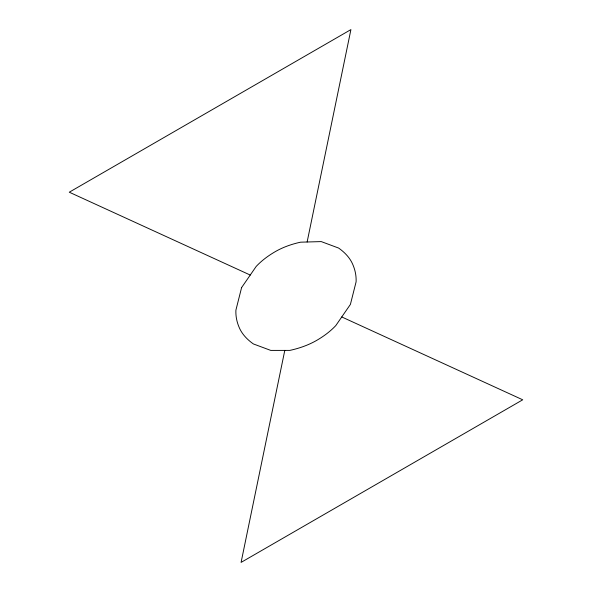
<?xml version="1.0" encoding="UTF-8"?>
<svg xmlns="http://www.w3.org/2000/svg" width="592" height="592" viewBox="0 0 592 592"><rect width="100%" height="100%" fill="white"/><g stroke="black" fill="none" stroke-linecap="round" stroke-linejoin="round"><path stroke-width="0.89" d="M284.789 350.405L241.085 562.4L522.721 399.8L341.762 316.949M307.13 241.995L350.915 29.6L69.279 192.2L250.238 275.051M241.595 287.586L235.912 310.119A111.488 64.365 0 0 0 239.671 328.523A71.188 41.1 0 0 0 253.383 343.937L270.751 350.405L289.836 350.397A75.584 43.638 0 0 0 316.616 340.422A111.488 64.365 0 0 0 335.805 325.57L350.405 304.414L356.088 281.881A111.488 64.365 0 0 0 352.329 263.477A71.188 41.1 0 0 0 338.617 248.063L321.249 241.595L300.603 242.18A71.188 41.1 0 0 0 275.384 251.578A111.488 64.365 0 0 0 256.195 266.43L241.595 287.586"/></g></svg>
